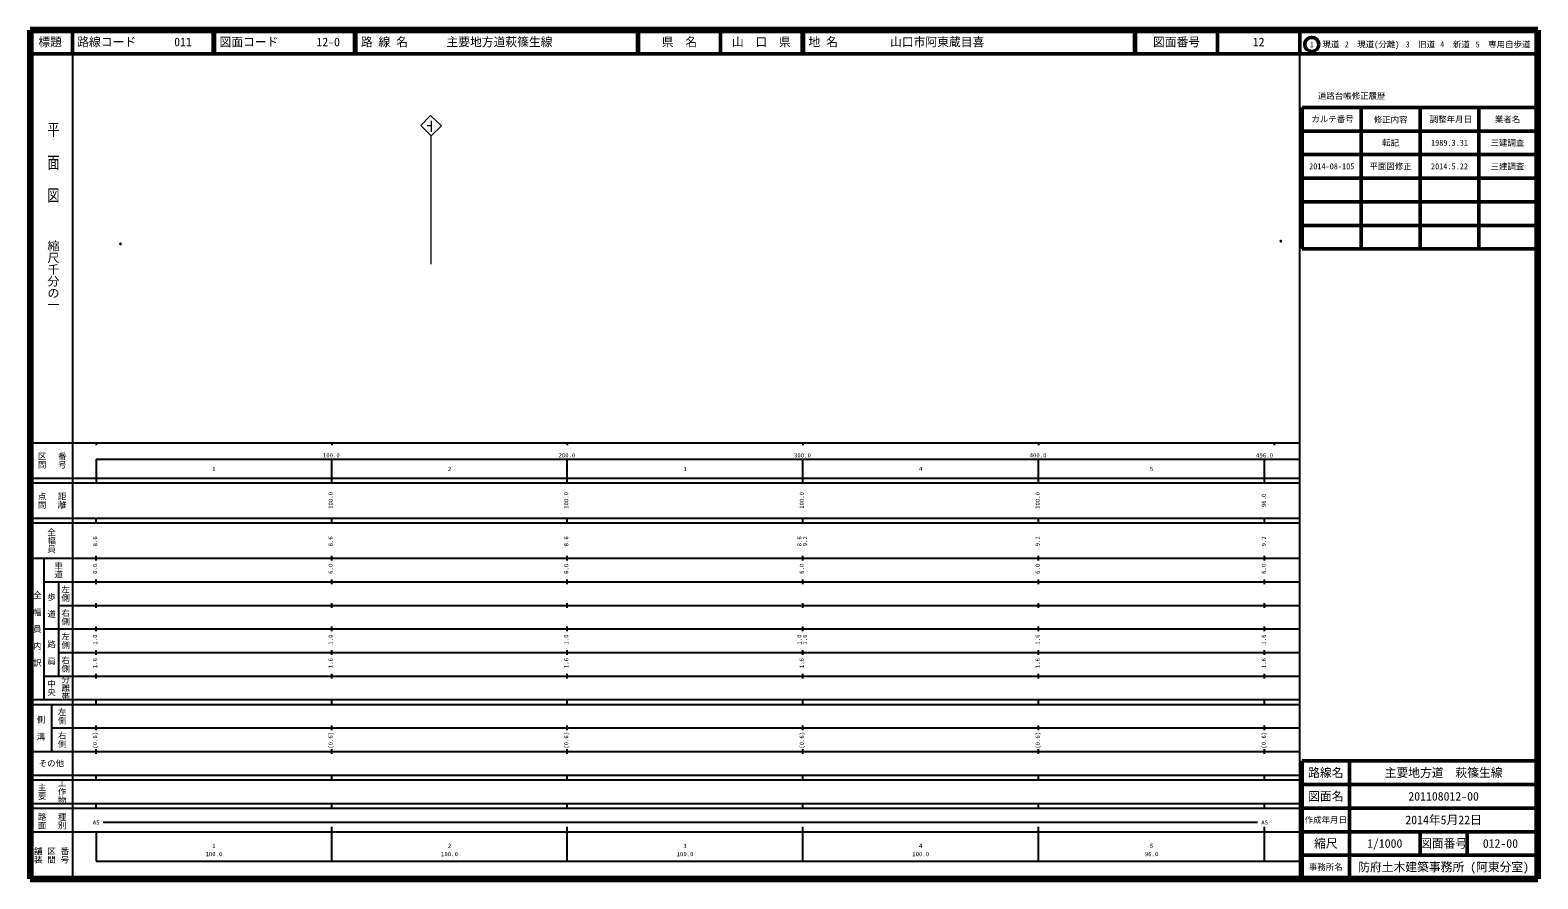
# Model space of a CAD drawing. Units: millimetres on the paper. Extents: x 40 to 680, y 20 to 380.
import ezdxf
from ezdxf.enums import TextEntityAlignment as Align

# ---------------------------------------------------------------- set-up
doc = ezdxf.new("R2010")
doc.units = ezdxf.units.MM
doc.header["$PDMODE"] = 32
doc.header["$PDSIZE"] = 0.5
doc.layers.add('M-OTRS', color=6, linetype='Continuous')
doc.layers.add('M-TTL-TXT', color=7, linetype='Continuous')
for name, color, linetype, lineweight in [('M-STR-STRC', 7, 'Continuous', 13), ('M-TTL', 2, 'Continuous', 140), ('M-TTL-BAND', 7, 'Continuous', 25), ('M-TTL-FRAM', 2, 'Continuous', 50), ('M-TTL-LINE', 7, 'Continuous', 50)]:
    doc.layers.add(name, color=color, linetype=linetype, lineweight=lineweight)
doc.styles.add('@ＭＳ ゴシック', font='')
doc.styles.add('ＭＳ ゴシック', font='')
doc.styles.get('@ＭＳ ゴシック').set_extended_font_data('@MS Gothic')
doc.styles.get('ＭＳ ゴシック').set_extended_font_data('MS Gothic')

msp = doc.modelspace()

# ---------------------------------------------------------------- linework, layer by layer
at = {"layer": 'M-OTRS'}
for p in [(78.364, 289.369), (570.87, 290.478)]:
    msp.add_point(p, dxfattribs=at)
at = {"layer": 'M-STR-STRC'}
for p, q in [((205.796, 339.511), (209.889, 343.817)), ((210.267, 335.158), (205.796, 339.511)), ((210.266, 339.456), (208.562, 339.456)), ((209.889, 343.817), (214.597, 339.488)), ((210.266, 341.515), (210.266, 336.937)), ((214.597, 339.488), (210.267, 335.158)), ((210.267, 280.742), (210.267, 335.158))]:
    msp.add_line(p, q, dxfattribs=at)
at = {"layer": 'M-TTL'}
for p, q in [((40, 380), (40, 20)), ((680, 380), (40, 380)), ((680, 20), (680, 380)), ((40, 20), (680, 20))]:
    msp.add_line(p, q, dxfattribs=at)
at = {"layer": 'M-TTL-BAND'}
for p, q in [((58, 370), (58, 20)), ((579, 20), (579, 370)), ((40, 205), (579, 205)), ((68, 205), (68, 204)), ((168, 205), (168, 204)), ((268, 205), (268, 204)), ((368, 205), (368, 204)), ((468, 205), (468, 204)), ((568, 205), (568, 204)), ((68, 198), (579, 198)), ((68, 198), (68, 188)), ((168, 188), (168, 198)), ((268, 188), (268, 198)), ((368, 188), (368, 198)), ((468, 188), (468, 198)), ((564, 188), (564, 198)), ((40, 190), (579, 190)), ((40, 188), (579, 188)), ((40, 173), (579, 173)), ((68, 171), (68, 173)), ((168, 171), (168, 173)), ((268, 171), (268, 173)), ((368, 171), (368, 173)), ((468, 171), (468, 173)), ((564, 171), (564, 173)), ((40, 171), (579, 171)), ((40, 156), (579, 156)), ((46, 96), (46, 156)), ((68, 155), (68, 157)), ((168, 155), (168, 157)), ((268, 155), (268, 157)), ((368, 155), (368, 157)), ((468, 155), (468, 157)), ((564, 155), (564, 157)), ((46, 146), (579, 146)), ((52, 146), (52, 106)), ((68, 145), (68, 147)), ((168, 145), (168, 147)), ((268, 145), (268, 147)), ((368, 145), (368, 147)), ((468, 145), (468, 147)), ((564, 145), (564, 147)), ((52, 136), (579, 136)), ((68, 135), (68, 137)), ((168, 135), (168, 137)), ((268, 135), (268, 137)), ((368, 135), (368, 137)), ((468, 135), (468, 137)), ((564, 135), (564, 137)), ((46, 126), (579, 126)), ((68, 125), (68, 127)), ((168, 125), (168, 127)), ((268, 125), (268, 127)), ((368, 125), (368, 127)), ((468, 125), (468, 127)), ((564, 125), (564, 127)), ((52, 116), (579, 116)), ((68, 115), (68, 117)), ((168, 115), (168, 117)), ((268, 115), (268, 117)), ((368, 115), (368, 117)), ((468, 115), (468, 117)), ((564, 115), (564, 117)), ((46, 106), (579, 106)), ((68, 105), (68, 107)), ((168, 105), (168, 107)), ((268, 105), (268, 107)), ((368, 105), (368, 107)), ((468, 105), (468, 107)), ((564, 105), (564, 107)), ((40, 96), (579, 96)), ((68, 94), (68, 96)), ((168, 94), (168, 96)), ((268, 94), (268, 96)), ((368, 94), (368, 96)), ((468, 94), (468, 96)), ((564, 94), (564, 96)), ((40, 94), (579, 94)), ((49, 94), (49, 74)), ((49, 84), (579, 84)), ((68, 83), (68, 85)), ((168, 83), (168, 85)), ((268, 83), (268, 85)), ((368, 83), (368, 85)), ((468, 83), (468, 85)), ((564, 83), (564, 85)), ((40, 74), (579, 74)), ((68, 73), (68, 75)), ((168, 73), (168, 75)), ((268, 73), (268, 75)), ((368, 73), (368, 75)), ((468, 73), (468, 75)), ((564, 73), (564, 75)), ((40, 64), (579, 64)), ((68, 62), (68, 64)), ((168, 62), (168, 64)), ((268, 62), (268, 64)), ((368, 62), (368, 64)), ((468, 62), (468, 64)), ((564, 62), (564, 64)), ((40, 62), (579, 62)), ((40, 52), (579, 52)), ((68, 50), (68, 52)), ((168, 50), (168, 52)), ((268, 50), (268, 52)), ((368, 50), (368, 52)), ((468, 50), (468, 52)), ((564, 50), (564, 52)), ((40, 50), (579, 50)), ((40, 40), (579, 40)), ((68, 40), (68, 27.5)), ((71, 44), (561, 44)), ((168, 27.5), (168, 42)), ((268, 27.5), (268, 42)), ((368, 27.5), (368, 42)), ((468, 27.5), (468, 42)), ((564, 27.5), (564, 42)), ((68, 27.5), (579, 27.5))]:
    msp.add_line(p, q, dxfattribs=at)
at = {"layer": 'M-TTL-FRAM'}
for p, q in [((580, 347.197), (580, 287.197)), ((580, 347.197), (680, 347.197)), ((580, 287.197), (680, 287.197)), ((680, 70), (580, 70)), ((580, 70), (580, 20))]:
    msp.add_line(p, q, dxfattribs=at)
at = {"layer": 'M-TTL-LINE'}
for p, q in [((58, 380), (58, 370)), ((117.75, 380), (117.75, 370)), ((118.25, 380), (118.25, 370)), ((177.75, 380), (177.75, 370)), ((178.25, 380), (178.25, 370)), ((297.75, 380), (297.75, 370)), ((298.25, 380), (298.25, 370)), ((333, 380), (333, 370)), ((367.75, 380), (367.75, 370)), ((368.25, 380), (368.25, 370)), ((508.747, 380), (508.747, 370)), ((509.247, 380), (509.247, 370)), ((543.997, 380), (543.997, 370)), ((579, 380), (579, 370)), ((40, 370), (680, 370)), ((605, 347.197), (605, 287.197)), ((630, 347.197), (630, 287.197)), ((655, 347.197), (655, 287.197)), ((580, 337.197), (680, 337.197)), ((580, 327.197), (680, 327.197)), ((580, 317.197), (680, 317.197)), ((580, 307.197), (680, 307.197)), ((580, 297.197), (680, 297.197)), ((600, 70), (600, 20)), ((680, 60), (580, 60)), ((680, 50), (580, 50)), ((680, 40), (580, 40)), ((630, 40), (630, 30)), ((650, 40), (650, 30)), ((680, 30), (580, 30))]:
    msp.add_line(p, q, dxfattribs=at)
msp.add_circle((584.031, 373.958), 3, dxfattribs=at)

# ---------------------------------------------------------------- texts
at = {"layer": 'M-TTL-BAND', "style": '@ＭＳ ゴシック', "width": 1.4}
msp.add_text('平  面  図', height=3.666, rotation=270, dxfattribs=at).set_placement((49.777, 306.475), align=Align.MIDDLE_RIGHT)
at = {"layer": 'M-TTL-BAND', "style": '@ＭＳ ゴシック'}
msp.add_text('縮尺千分の一', height=3.666, rotation=270, dxfattribs=at).set_placement((49.777, 261.03), align=Align.MIDDLE_RIGHT)
for s, p in [('区間', (45, 197.5)), ('番号', (53.5, 197.5)), ('点間', (45, 180.5)), ('距離', (53.5, 180.5)), ('全幅員', (49, 163.5)), ('車道', (52, 151)), ('全\u3000幅\u3000員\u3000内\u3000訳', (43, 126)), ('歩\u3000道', (49, 136)), ('左側', (55, 141)), ('右側', (55, 131)), ('左側', (55, 121)), ('路\u3000肩', (49, 116)), ('右側', (55, 111)), ('中央', (49, 101)), ('分離帯', (55, 101)), ('左側', (53.5, 89)), ('側\u3000溝', (44.5, 84)), ('右側', (53.5, 79)), ('主要', (45, 57)), ('工作物', (53.5, 57)), ('路面', (45, 44.5)), ('種別', (53.5, 44.5)), ('舗装', (43.333, 30)), ('区間', (49, 30)), ('番号', (54.667, 30))]:
    msp.add_text(s, height=2.566, rotation=270, dxfattribs=at).set_placement(p, align=Align.MIDDLE_CENTER)
at = {"layer": 'M-TTL-BAND', "style": 'ＭＳ ゴシック'}
for s, p in [('100.0', (167.844, 198.195)), ('200.0', (267.844, 198.195)), ('300.0', (367.844, 198.195)), ('400.0', (467.844, 198.195)), ('496.0', (564, 198.195)), ('1', (118, 192.405)), ('2', (218, 192.405)), ('3', (318, 192.405)), ('4', (418, 192.405)), ('5', (516, 192.405)), ('AS', (68, 42.5)), ('AS', (564, 42.5)), ('1', (118, 32.523)), ('2', (218, 32.523)), ('3', (318, 32.523)), ('4', (418, 32.523)), ('5', (516, 32.523)), ('100.0', (118, 29.033)), ('100.0', (218, 29.033)), ('100.0', (318, 29.033)), ('100.0', (418, 29.033)), ('96.0', (516, 29.033))]:
    msp.add_text(s, height=1.833, dxfattribs=at).set_placement(p, align=Align.BOTTOM_CENTER)
for s, p in [('100.0', (169, 180.5)), ('100.0', (269, 180.5)), ('100.0', (369, 180.5)), ('100.0', (469.135, 180.5)), ('96.0', (565.135, 180.5)), ('8.6', (69, 163.174)), ('8.6', (169, 163.174)), ('8.6', (269, 163.174)), ('8.6', (368, 163.174)), ('9.2', (370.37, 163.174)), ('9.2', (469.135, 163.174)), ('9.2', (565.135, 163.174)), ('6.0', (69, 151.5)), ('6.0', (169, 151.5)), ('6.0', (269, 151.5)), ('6.0', (369, 151.5)), ('6.0', (469.135, 151.5)), ('6.0', (565.135, 151.5)), ('1.0', (69, 121.5)), ('1.0', (169, 121.5)), ('1.0', (269, 121.5)), ('1.0', (368, 121.5)), ('1.6', (370.37, 121.5)), ('1.6', (469.135, 121.5)), ('1.6', (565.135, 121.5)), ('1.6', (69, 111.5)), ('1.6', (169, 111.5)), ('1.6', (269, 111.5)), ('1.6', (369, 111.5)), ('1.6', (469.135, 111.5)), ('1.6', (565.135, 111.5)), ('(0.6)', (69, 78.764)), ('(0.6)', (169, 78.764)), ('(0.6)', (269, 78.764)), ('(0.6)', (369, 78.764)), ('(0.6)', (469.135, 78.764)), ('(0.6)', (565.135, 78.764))]:
    msp.add_text(s, height=1.833, rotation=90, dxfattribs=at).set_placement(p, align=Align.BOTTOM_CENTER)
msp.add_text('その他', height=2.566, dxfattribs=at).set_placement((49, 69), align=Align.MIDDLE_CENTER)
at = {"layer": 'M-TTL-TXT', "style": 'ＭＳ ゴシック'}
for s, height, p in [('標題', 3.666, (48.5, 375)), ('県\u3000名', 3.666, (315.625, 375)), ('山\u3000口\u3000県', 3.666, (350.375, 375)), ('図面番号', 3.666, (526.622, 375)), ('12', 3.666, (561.497, 375)), ('1\u3000現道', 2.566, (589.448, 373.958)), ('2\u3000現道(分離)', 2.566, (609.619, 373.958)), ('3\u3000旧道', 2.566, (630.121, 373.958)), ('4\u3000新道', 2.566, (644.824, 373.958)), ('5\u3000専用自歩道', 2.566, (665.228, 373.958)), ('道路台帳修正履歴', 2.566, (600.968, 352.113)), ('カルテ番号', 2.566, (592.839, 342.277)), ('修正内容', 2.566, (617.509, 342.023)), ('調整年月日', 2.566, (643.089, 342.197)), ('業者名', 2.566, (667.134, 342.197)), ('転記', 2.566, (617.5, 332.245)), ('1989.3.31', 2.566, (642.5, 332.245)), ('三建調査', 2.566, (667.077, 332.189)), ('2014-08-105', 2.566, (592.5, 322.245)), ('平面図修正', 2.566, (617.5, 322.245)), ('2014.5.22', 2.566, (642.5, 322.245)), ('三建調査', 2.566, (667.077, 322.189)), ('路線名', 3.666, (590, 65)), ('路線名', 3.666, (590, 65)), ('主要地方道\u3000萩篠生線', 3.666, (640, 65)), ('図面名', 3.666, (590, 55)), ('図面名', 3.666, (590, 55)), ('201108012-00', 3.666, (640, 55)), ('作成年月日', 2.566, (590, 45)), ('作成年月日', 2.566, (590, 45)), ('2014年5月22日', 3.666, (640, 45)), ('縮尺', 3.666, (590, 35)), ('縮尺', 3.666, (590, 35)), ('1/1000', 3.666, (615, 35)), ('図面番号', 3.666, (640, 35)), ('図面番号', 3.666, (640, 35)), ('012-00', 3.666, (664.125, 35)), ('事務所名', 2.566, (590, 25)), ('事務所名', 2.566, (590, 25)), ('防府土木建築事務所 (阿東分室)', 3.666, (640, 25))]:
    msp.add_text(s, height=height, dxfattribs=at).set_placement(p, align=Align.MIDDLE_CENTER)
for s, p in [('路線コード', (60, 375)), ('011', (101.142, 375)), ('図面コード', (120.38, 375)), ('12-0', (161.521, 375)), ('路 線 名', (180.38, 375)), ('主要地方道萩篠生線', (216.734, 375)), ('地 名', (370.38, 375)), ('山口市阿東蔵目喜', (405.024, 375))]:
    msp.add_text(s, height=3.666, dxfattribs=at).set_placement(p, align=Align.MIDDLE_LEFT)

doc.saveas('drawing.dxf')
